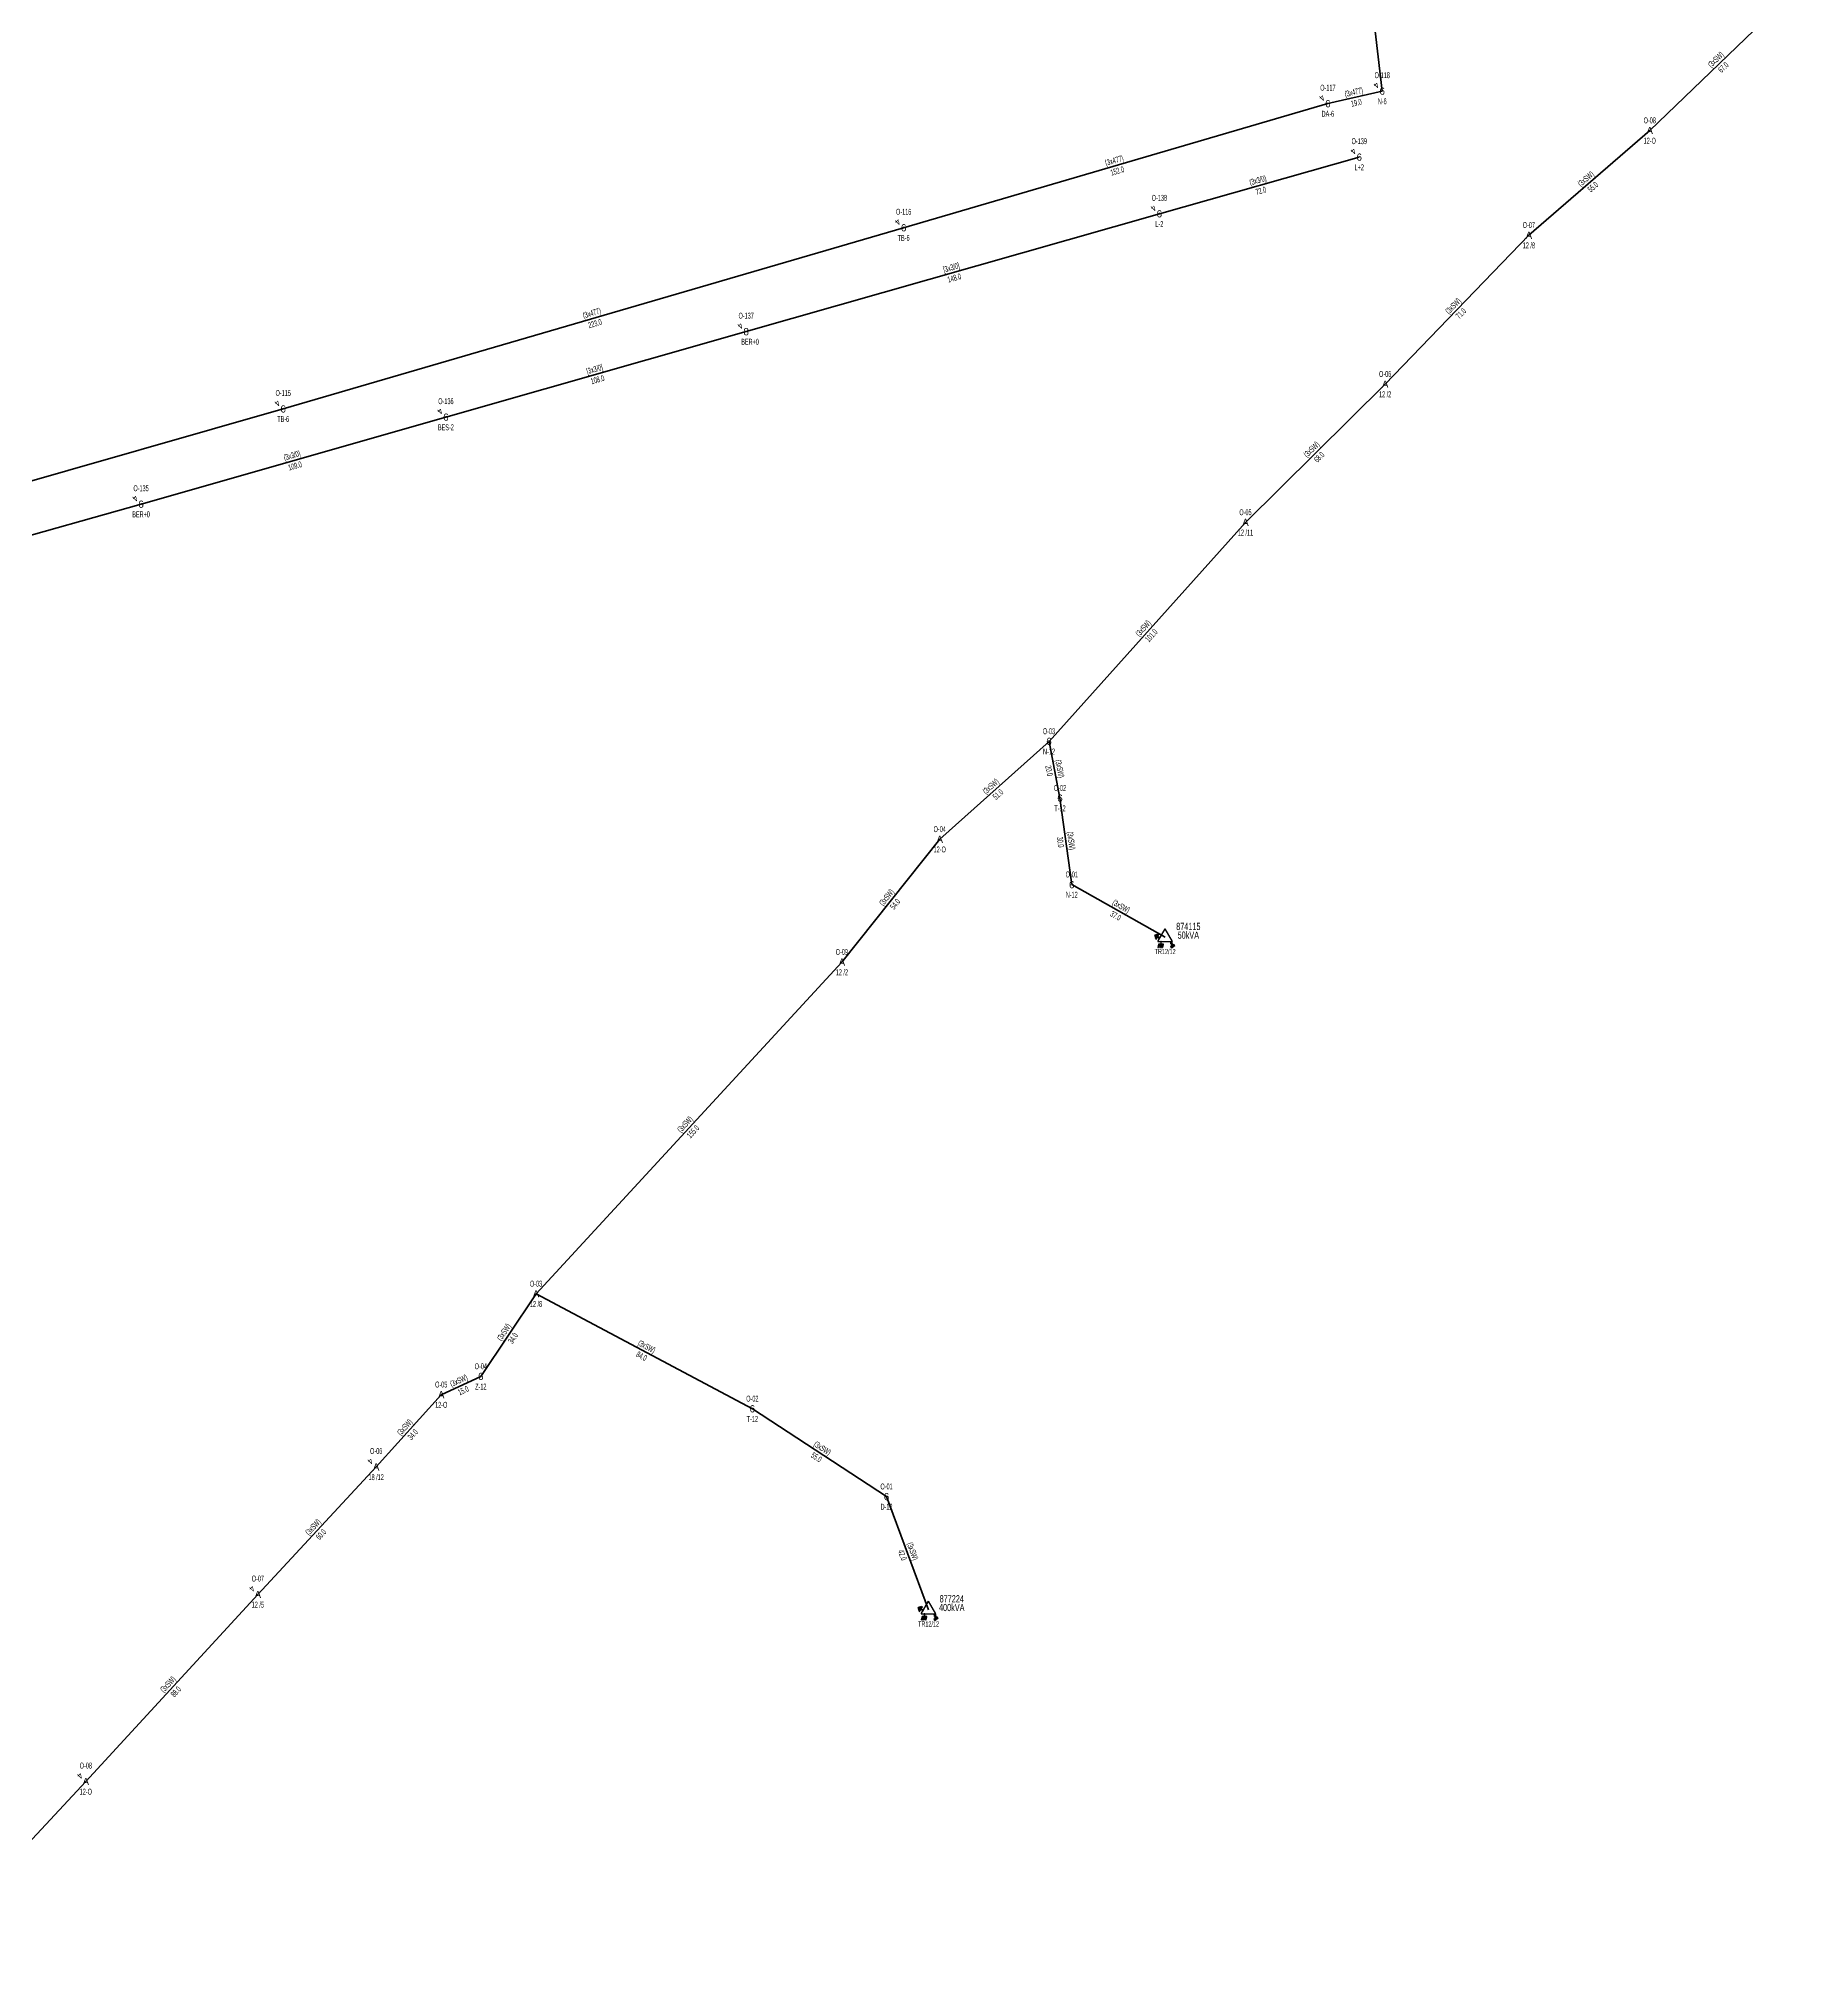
# Model space of a CAD drawing. Header units: millimetres. Extents: x 575398 to 593980, y 4181204 to 4193824.
# Drawn here: x 579658 to 580261, y 4190458 to 4191126 of the extents above; entities that cross this region are included whole.
import ezdxf
from ezdxf.enums import TextEntityAlignment as Align

# ---------------------------------------------------------------- set-up
doc = ezdxf.new("R2010")
doc.units = ezdxf.units.MM
for name, color, linetype, lineweight in [('DIREK_ENH_MEVCUT', 6, 'Continuous', 25), ('DIREK_ENH_YENI', 6, 'Continuous', 25), ('HAT_ENH_HAVAI_BYSK', 6, 'Continuous', 70), ('HAT_OG_HAVAI_MEVCUT', 48, 'Continuous', 70), ('TRAFO_MEVCUT', 5, 'Continuous', 30), ('TRAFO_TADILAT_BYSK', 5, 'Continuous', 30)]:
    doc.layers.add(name, color=color, linetype=linetype, lineweight=lineweight)
doc.styles.add('Direk', font='B_CAD')
doc.styles.get("Standard").update_dxf_attribs({"font": 'Arial'})

# ---------------------------------------------------------------- blocks, each defined once
blk = doc.blocks.new('MEV_DIREK')
h = blk.add_hatch(color=32)
h.paths.add_polyline_path([(-2.14, 0.97), (-2.35, 1.09), (-3.31, -0.55), (-3.09, -0.67), (-2.67, 0.06), (-1.89, -0.39), (-1.79, -0.22), (-2.56, 0.23)])
h.paths.add_polyline_path([(-3.46, -0.17), (-3.33, -0.25), (-2.61, 0.99), (-2.74, 1.06)])
h.paths.add_polyline_path([(-3.54, 0.29), (-3.41, 0.22), (-3.05, 0.82), (-3.18, 0.9)])
h.paths.add_polyline_path([(-3.58, 0.81), (-3.66, 0.68), (-3.53, 0.61), (-3.45, 0.74)])
h.paths.add_polyline_path([(-1.51, -2.34), (-2.26, -2.33), (-2.52, -3.47), (-2.42, -3.47), (-2.21, -2.53), (-1.91, -2.54), (-2.12, -3.47), (-2.02, -3.47), (-1.81, -2.54), (-1.51, -2.54), (-1.72, -3.47), (-1.62, -3.48), (-1.41, -2.54), (-1.11, -2.54), (-1.32, -3.48), (-1.22, -3.48), (-1.01, -2.54), (-0.71, -2.55), (-0.92, -3.48), (-0.82, -3.48), (-0.56, -2.35), (-1.31, -2.34), (-1.31, -1.44), (-1.51, -1.44)])
at = {"layer": 'TRAFO_MEVCUT'}
for points in [[(2.35, -1.57), (2.12, -1.92), (2.08, -1.44), (1.94, -1.44), (2.01, -2.32), (2.25, -1.96), (2.31, -2.67), (2.1, -2.67), (2.39, -2.87), (2.4, -2.86), (2.64, -2.49), (2.45, -2.63)], [(2.35, -1.57), (2.12, -1.92), (2.08, -1.44), (1.94, -1.44), (2.01, -2.32), (2.25, -1.96), (2.31, -2.67), (2.1, -2.67), (2.39, -2.87), (1.98, -3.19), (2.2, -3.79), (2.26, -3.74), (2.08, -3.26), (2.26, -3.13), (2.44, -3.6), (2.49, -3.56), (2.32, -3.08), (2.49, -2.94), (2.67, -3.42), (2.73, -3.38), (2.55, -2.9), (2.73, -2.76), (2.91, -3.24), (2.97, -3.2), (2.79, -2.72), (2.97, -2.58), (3.15, -3.06), (3.21, -3.01), (2.98, -2.42), (2.4, -2.86), (2.64, -2.49), (2.45, -2.63)], [(2.97, -2.58), (3.15, -3.06), (3.21, -3.01), (2.98, -2.42), (2.4, -2.86), (2.64, -2.49), (2.45, -2.63), (2.35, -1.57), (2.12, -1.92), (2.08, -1.44), (1.94, -1.44), (2.01, -2.32), (2.25, -1.96), (2.31, -2.67), (2.1, -2.67), (2.39, -2.87), (1.98, -3.19), (2.2, -3.79), (2.26, -3.74), (2.08, -3.26), (2.26, -3.13), (2.44, -3.6), (2.49, -3.56), (2.32, -3.08), (2.49, -2.94), (2.67, -3.42), (2.73, -3.38), (2.55, -2.9), (2.73, -2.76), (2.91, -3.24), (2.97, -3.2), (2.79, -2.72)]]:
    blk.add_hatch(color=32, dxfattribs=at).paths.add_polyline_path(points)
at = {"layer": 'TRAFO_MEVCUT', "linetype": 'Continuous'}
for p, q in [((-2.5, -1.44), (0, 2.89)), ((2.5, -1.44), (0, 2.89)), ((-2.5, -1.44), (2.5, -1.44))]:
    blk.add_line(p, q, dxfattribs=at)
at = {"layer": 'TRAFO_MEVCUT', "color": 32, "flags": 128}
blk.add_lwpolyline([(1.94, -1.44), (2.08, -1.44), (2.12, -1.92), (2.35, -1.57), (2.45, -2.63), (2.64, -2.49), (2.4, -2.86), (2.98, -2.42), (3.21, -3.01), (3.15, -3.06), (2.97, -2.58), (2.79, -2.72), (2.97, -3.2), (2.91, -3.24), (2.73, -2.76), (2.55, -2.9), (2.73, -3.38), (2.67, -3.42), (2.49, -2.94), (2.32, -3.08), (2.49, -3.56), (2.44, -3.6), (2.26, -3.13), (2.08, -3.26), (2.26, -3.74), (2.2, -3.79), (1.98, -3.19), (2.39, -2.87), (2.1, -2.67), (2.31, -2.67), (2.25, -1.96), (2.01, -2.32), (1.94, -1.44)], dxfattribs=at)
at = {"layer": 'TRAFO_TADILAT_BYSK', "color": 32, "flags": 128}
for points in [[(-3.53, 0.61), (-3.45, 0.74), (-3.58, 0.81), (-3.66, 0.68), (-3.53, 0.61)], [(-3.41, 0.22), (-3.05, 0.82), (-3.18, 0.9), (-3.54, 0.29), (-3.41, 0.22)], [(-3.33, -0.25), (-2.61, 0.99), (-2.74, 1.06), (-3.46, -0.17), (-3.33, -0.25)], [(-1.79, -0.22), (-2.56, 0.23), (-2.14, 0.97), (-2.35, 1.09), (-3.31, -0.55), (-3.09, -0.67), (-2.67, 0.06), (-1.89, -0.39), (-1.79, -0.22)], [(-1.31, -1.44), (-1.51, -1.44), (-1.51, -2.34), (-2.26, -2.33), (-2.52, -3.47), (-2.42, -3.47), (-2.21, -2.53), (-1.91, -2.54), (-2.12, -3.47), (-2.02, -3.47), (-1.81, -2.54), (-1.51, -2.54), (-1.72, -3.47), (-1.62, -3.48), (-1.41, -2.54), (-1.11, -2.54), (-1.32, -3.48), (-1.22, -3.48), (-1.01, -2.54), (-0.71, -2.55), (-0.92, -3.48), (-0.82, -3.48), (-0.56, -2.35), (-1.31, -2.34), (-1.31, -1.44)]]:
    blk.add_lwpolyline(points, dxfattribs=at)

msp = doc.modelspace()

# ---------------------------------------------------------------- linework, layer by layer
at = {"layer": 'HAT_ENH_HAVAI_BYSK'}
for p in [(580043.952247, 4191065.710909), (579798.182575, 4190995.656117)]:
    msp.add_line(p, (579901.623, 4191025.124), dxfattribs=at)
at = {"layer": 'HAT_OG_HAVAI_MEVCUT'}
for p, q in [((580120.73, 4191107.99), (580102.25, 4191264.82)), ((580260.93, 4191140.65), (580212.89, 4191094.41)), ((580120.73, 4191107.99), (580102.01, 4191103.68)), ((579955.866511, 4191060.915604), (580102.01, 4191103.68)), ((580171.24, 4191058.33), (580212.89, 4191094.41)), ((580112.82, 4191085.25), (580043.952247, 4191065.710909)), ((579742.134361, 4190998.484852), (579955.866511, 4191060.915604)), ((580121.74, 4191007.02), (580171.24, 4191058.33)), ((580121.74, 4191007.02), (580073.62, 4190959.39)), ((579742.134361, 4190998.484852), (579456.465, 4190916.713)), ((579693.171529, 4190965.656279), (579798.182575, 4190995.656117)), ((579693.171529, 4190965.656279), (579439.373459, 4190894.080378)), ((580005.94, 4190883.93), (580073.62, 4190959.39)), ((580005.94, 4190883.93), (579968.3, 4190850.18)), ((580005.94, 4190883.93), (580009.72, 4190864.37)), ((580009.72, 4190864.37), (580013.78, 4190834.56)), ((579934.59, 4190807.86), (579968.3, 4190850.18)), ((580013.78, 4190834.56), (580045.94, 4190816.41)), ((579934.59, 4190807.86), (579829.23, 4190693.56)), ((579829.23, 4190693.56), (579810.2, 4190665.11)), ((579829.23, 4190693.56), (579903.75, 4190653.95)), ((579796.57, 4190658.81), (579810.2, 4190665.11)), ((579774.16, 4190633.89), (579796.57, 4190658.81)), ((579949.98, 4190623.68), (579903.75, 4190653.95)), ((579774.16, 4190633.89), (579733.4, 4190589.96)), ((579949.98, 4190623.68), (579964.45, 4190584.72)), ((579674.14, 4190525.51), (579733.4, 4190589.96)), ((579611.36, 4190458.07), (579674.14, 4190525.51))]:
    msp.add_line(p, q, dxfattribs=at)

# ---------------------------------------------------------------- block references
at = {"layer": 'TRAFO_MEVCUT'}
for p in [(580045.94, 4190816.41), (579964.45, 4190584.72)]:
    msp.add_blockref('MEV_DIREK', p, dxfattribs=at)

# ---------------------------------------------------------------- texts
at = {"layer": 'DIREK_ENH_MEVCUT', "linetype": 'ByBlock', "width": 0.53}
for s, p in [('O-118', (580120.73, 4191113.49)), ('O-117', (580102.01, 4191109.18)), ('DA-6', (580102.01, 4191100.18)), ('N-6', (580120.73, 4191104.49)), ('O-139', (580112.82, 4191090.75)), ('L+2', (580112.82, 4191081.75)), ('O-116', (579955.866511, 4191066.415604)), ('O-138', (580043.952247, 4191071.210909)), ('L-2', (580043.952247, 4191062.210909)), ('TB-6', (579955.866511, 4191057.415604)), ('O-115', (579742.134361, 4191003.984852)), ('O-136', (579798.182575, 4191001.156117)), ('TB-6', (579742.134361, 4190994.984852)), ('BES-2', (579798.182575, 4190992.156117)), ('O-135', (579693.171529, 4190971.156279)), ('BER+0', (579693.171529, 4190962.156279)), ('O-06', (579774.16, 4190639.39)), ('18 /12', (579774.16, 4190630.39)), ('O-07', (579733.4, 4190595.46)), ('12 /5', (579733.4, 4190586.46)), ('O-08', (579674.14, 4190531.01)), ('12-O', (579674.14, 4190522.01))]:
    msp.add_text(s, height=2.05, dxfattribs=at).set_placement(p, align=Align.MIDDLE_CENTER)
at = {"layer": 'DIREK_ENH_MEVCUT', "color": 32, "linetype": 'ByBlock', "style": 'Direk'}
for p in [(580118.750101, 4191109.969899), (580100.030101, 4191105.659899), (580110.840101, 4191087.229899), (580041.972348, 4191067.690808), (579953.886612, 4191062.895502), (579740.154462, 4191000.464751), (579796.202676, 4190997.636016), (579691.19163, 4190967.636178), (579772.180101, 4190635.869899), (579731.420101, 4190591.939899), (579672.160101, 4190527.489899)]:
    msp.add_text('4', height=2, rotation=225.000001, dxfattribs=at).set_placement(p, align=Align.MIDDLE_CENTER)
at = {"layer": 'DIREK_ENH_MEVCUT', "linetype": 'ByBlock', "style": 'Direk'}
for s, p in [('6', (580120.73, 4191107.99)), ('6', (580102.01, 4191103.68)), ('6', (580112.82, 4191085.25)), ('6', (580043.952247, 4191065.710909)), ('6', (579955.866511, 4191060.915604)), ('6', (579742.134361, 4190998.484852)), ('6', (579798.182575, 4190995.656117)), ('6', (579693.171529, 4190965.656279)), ('A', (579774.16, 4190633.89)), ('A', (579733.4, 4190589.96)), ('A', (579674.14, 4190525.51))]:
    msp.add_text(s, height=2.5, dxfattribs=at).set_placement(p, align=Align.MIDDLE_CENTER)
at = {"layer": 'DIREK_ENH_MEVCUT', "width": 0.53}
for s, p in [('O-08', (580212.89, 4191097.91)), ('12-O', (580212.89, 4191090.91)), ('O-07', (580171.24, 4191061.83)), ('12 /8', (580171.24, 4191054.83)), ('O-06', (580121.74, 4191010.52)), ('12 /2', (580121.74, 4191003.52)), ('O-05', (580073.62, 4190962.89)), ('12 /11', (580073.62, 4190955.89)), ('O-03', (580005.94, 4190887.43)), ('N-12', (580005.94, 4190880.43)), ('O-02', (580009.72, 4190867.87)), ('T-12', (580009.72, 4190860.87)), ('O-04', (579968.3, 4190853.68)), ('12-O', (579968.3, 4190846.68)), ('O-01', (580013.78, 4190838.06)), ('N-12', (580013.78, 4190831.06)), ('O-09', (579934.59, 4190811.36)), ('12 /2', (579934.59, 4190804.36)), ('O-03', (579829.23, 4190697.06)), ('12 /8', (579829.23, 4190690.06)), ('O-04', (579810.2, 4190668.61)), ('O-05', (579796.57, 4190662.31)), ('Z-12', (579810.2, 4190661.61)), ('12-O', (579796.57, 4190655.31)), ('O-02', (579903.75, 4190657.45)), ('T-12', (579903.75, 4190650.45)), ('O-01', (579949.98, 4190627.18)), ('D-12', (579949.98, 4190620.18))]:
    msp.add_text(s, height=2.05, dxfattribs=at).set_placement(p, align=Align.MIDDLE_CENTER)
at = {"layer": 'DIREK_ENH_MEVCUT', "style": 'Direk'}
for s, p in [('A', (580212.89, 4191094.41)), ('A', (580171.24, 4191058.33)), ('A', (580121.74, 4191007.02)), ('A', (580073.62, 4190959.39)), ('6', (580005.94, 4190883.93)), ('6', (580009.72, 4190864.37)), ('A', (579968.3, 4190850.18)), ('6', (580013.78, 4190834.56)), ('A', (579934.59, 4190807.86)), ('A', (579829.23, 4190693.56)), ('6', (579810.2, 4190665.11)), ('A', (579796.57, 4190658.81)), ('6', (579903.75, 4190653.95)), ('6', (579949.98, 4190623.68))]:
    msp.add_text(s, height=2.5, dxfattribs=at).set_placement(p, align=Align.MIDDLE_CENTER)
at = {"layer": 'DIREK_ENH_YENI', "color": 32, "style": 'Direk'}
msp.add_text('4', height=2, rotation=225.000001, dxfattribs=at).set_placement((579899.643101, 4191027.103899), align=Align.MIDDLE_CENTER)
at = {"layer": 'DIREK_ENH_YENI', "width": 0.53}
for s, p in [('O-137', (579901.623, 4191030.624)), ('BER+0', (579902.95183, 4191021.624))]:
    msp.add_text(s, height=2.05, dxfattribs=at).set_placement(p, align=Align.MIDDLE_CENTER)
at = {"layer": 'DIREK_ENH_YENI', "style": 'Direk'}
msp.add_text('8', height=2.5, dxfattribs=at).set_placement((579901.623, 4191025.124), align=Align.MIDDLE_CENTER)
at = {"layer": 'HAT_ENH_HAVAI_BYSK', "lineweight": 30, "width": 0.53}
for rotation, p in [(375.916142, (579972.554528, 4191046.234869, 289950.8115)), (15.901077, (579849.669907, 4191011.207534, 289950.8115))]:
    msp.add_text('[3x3/0]', height=2.05, rotation=rotation, dxfattribs=at).set_placement(p, align=Align.CENTER)
for s, rotation, p in [('148.0', 375.916142, (579973.020719, 4191044.60004, 289950.8115)), ('108.0', 15.901077, (579850.135668, 4191009.572583, 289950.8115))]:
    msp.add_text(s, height=2.05, rotation=rotation, dxfattribs=at).set_placement(p, align=Align.TOP_CENTER)
at = {"layer": 'HAT_OG_HAVAI_MEVCUT', "lineweight": 30, "width": 0.53}
for s, rotation, p in [('(3xSW)', 403.906238, (580236.320542, 4191118.142404, 290106.445)), ('(3x477)', 372.965554, (580111.17929, 4191106.663329, 290051.005)), ('(3x477)', 16.310491, (580028.699539, 4191083.113593, 290051.005)), ('(3xSW)', 40.901288, (580191.508456, 4191077.012463, 290106.445)), ('(3x3/0)', 375.839648, (580078.154119, 4191076.298179, 290021.976124)), ('(3xSW)', 46.02861, (580145.878266, 4191033.265154, 290085.62)), ('(3x477)', 16.282982, (579848.762111, 4191030.516133, 289977.933255)), ('(3xSW)', 404.706792, (580097.082043, 4190983.809109, 290036.81)), ('(3x3/0)', 15.943722, (579745.443563, 4190981.4735, 289899.091287)), ('(3xSW)', 48.111101, (580039.147225, 4190922.227535, 290036.81)), ('(3xSW)', 280.937667, (580008.664559, 4190874.31128, 290004.86)), ('(3xSW)', 401.88107, (579986.552551, 4190867.687852, 289984.15)), ('(3xSW)', 277.755731, (580012.592225, 4190849.579708, 290006.89)), ('(3xSW)', 51.460922, (579950.780144, 4190829.549591, 289984.15)), ('(3xSW)', 330.561109, (580030.277771, 4190826.225248, 290022.97)), ('(3xSW)', 407.33061, (579881.285015, 4190751.286102, 289914.615)), ('(3xSW)', 416.221721, (579819.008484, 4190679.807583, 289905.1)), ('(3xSW)', 332.007785, (579866.888949, 4190674.50556, 289951.875)), ('(3xSW)', 24.807121, (579803.02837, 4190662.731567, 289905.1)), ('(3xSW)', 48.035661, (579784.732973, 4190646.918368, 289898.285)), ('(3xSW)', 326.784439, (579927.330622, 4190639.526123, 289951.875)), ('(3xSW)', 407.143616, (579753.156898, 4190612.503139, 289866.7)), ('(3xSW)', 290.375327, (579958.011817, 4190604.495943, 289982.225)), ('(3xSW)', 47.402318, (579703.144294, 4190558.310319, 289866.7))]:
    msp.add_text(s, height=2.05, rotation=rotation, dxfattribs=at).set_placement(p, align=Align.CENTER)
for s, rotation, p in [('67.0', 403.906238, (580237.499458, 4191116.917596, 290106.445)), ('19.0', 372.965554, (580111.56071, 4191105.006671, 290051.005)), ('152.0', 16.310491, (580029.176971, 4191081.482011, 290051.005)), ('72.0', 375.839648, (580078.618128, 4191074.662729, 290021.976124)), ('55.0', 40.901288, (580192.621544, 4191075.727537, 290106.445)), ('223.0', 16.282982, (579849.23876, 4191028.884323, 289977.933255)), ('71.0', 46.02861, (580147.101734, 4191032.084846, 290085.62)), ('109.0', 15.943722, (579745.910541, 4190979.838896, 289899.091287)), ('68.0', 404.706792, (580098.277957, 4190982.600891, 290036.81)), ('101.0', 48.111101, (580040.412775, 4190921.092465, 290036.81)), ('20.0', 280.937667, (580006.995441, 4190873.98872, 290004.86)), ('51.0', 401.88107, (579987.687449, 4190866.422148, 289984.15)), ('30.0', 277.755731, (580010.907775, 4190849.350292, 290006.89)), ('54.0', 51.460922, (579952.109856, 4190828.490409, 289984.15)), ('37.0', 330.561109, (580029.442229, 4190824.744752, 290022.97)), ('155.0', 407.33061, (579882.534985, 4190750.133898, 289914.615)), ('34.0', 416.221721, (579820.421516, 4190678.862417, 289905.1)), ('84.0', 332.007785, (579866.091051, 4190673.00444, 289951.875)), ('15.0', 24.807121, (579803.74163, 4190661.188433, 289905.1)), ('34.0', 48.035661, (579785.997027, 4190645.781632, 289898.285)), ('55.0', 326.784439, (579926.399378, 4190638.103877, 289951.875)), ('60.0', 407.143616, (579754.403102, 4190611.346861, 289866.7)), ('42.0', 290.375327, (579956.418183, 4190603.904057, 289982.225)), ('88.0', 47.402318, (579704.395706, 4190557.159681, 289866.7))]:
    msp.add_text(s, height=2.05, rotation=rotation, dxfattribs=at).set_placement(p, align=Align.TOP_CENTER)
at = {"layer": 'TRAFO_MEVCUT', "width": 0.6}
for s, p in [('874115', (580053.94, 4190818.91)), ('50kVA', (580053.94, 4190815.91)), ('400kVA', (579972.45, 4190584.22)), ('877224', (579972.45, 4190587.22))]:
    msp.add_text(s, height=2.5, dxfattribs=at).set_placement(p, align=Align.CENTER)
for p in [(580045.94, 4190812.41), (579964.45, 4190580.72)]:
    msp.add_text('TR12/12', height=1.8, dxfattribs=at).set_placement(p, align=Align.TOP_CENTER)

doc.saveas('drawing.dxf')
